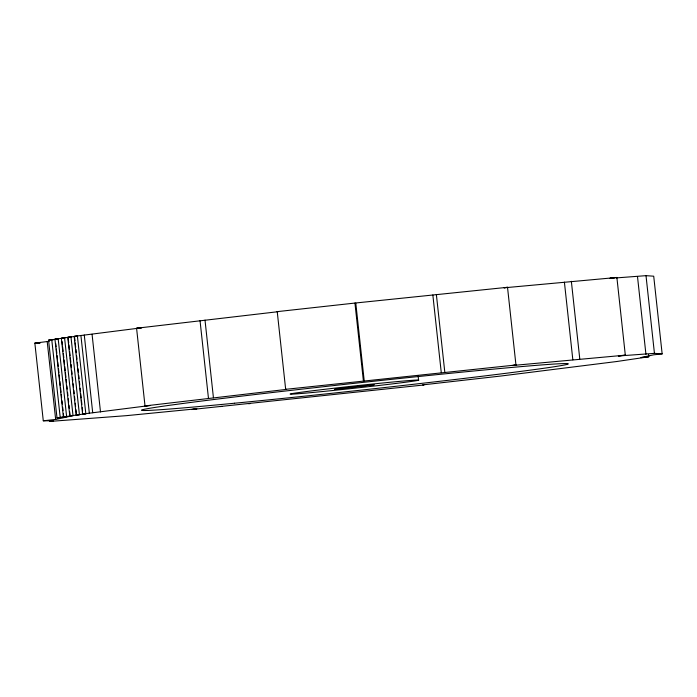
<?xml version="1.0" encoding="UTF-8"?>
<svg xmlns="http://www.w3.org/2000/svg" width="697" height="697" viewBox="0 0 697 697"><rect width="100%" height="100%" fill="white"/><g stroke="black" fill="none" stroke-linecap="round" stroke-linejoin="round"><path stroke-width="1.05" d="M648.532 354.625L648.768 356.786L616.592 361.534L500.847 376.031L422.791 384.875L424.02 384.962L191.745 409.514L196.868 408.756L126.357 415.665L50.994 421.337L49.461 421.223L53.329 420.796L43.284 420.796L34.85 343.107L49.33 341.286M43.284 420.796L55.655 419.437L68.323 416.701L56.988 417.834L48.555 340.145L58.504 338.847L54.958 339.204L63.401 416.893L66.938 416.536L56.988 417.834M54.958 339.204L64.908 337.897L61.362 338.254L69.796 415.943L73.342 415.586L63.401 416.893M61.362 338.254L71.312 336.956L67.766 337.313L76.2 415.003L79.746 414.645L69.796 415.943M67.766 337.313L74.509 336.485L74.98 340.798M74.17 336.363L141.561 327.817L136.577 328.235L145.011 405.924L149.994 405.506L82.603 414.053L74.17 336.363L77.716 336.006L75.581 336.329M145.011 405.924L286.511 389.388L285.665 389.327L277.232 311.637L354.939 303.064L507.521 287.295L515.954 364.984L512.434 365.507L625.314 355.156L616.88 277.467L504.001 287.817L507.521 287.295M76.2 415.003L86.149 413.696L82.603 414.053M285.665 389.327L515.954 364.984M220.426 406.621L222.021 406.386M248.742 403.772L250.345 403.537M136.577 328.235L278.077 311.698L277.232 311.637M616.88 277.467L609.936 278.312L614.179 278.042M625.314 355.156L618.37 356.001L654.439 353.353L662.15 353.893L653.716 276.204L646.006 275.663L616.296 277.911M40.252 342.785L34.85 343.107M37.917 343.325L39.851 343.107M662.15 353.893L653.647 354.825L640.979 357.57L648.768 356.786M48.555 340.145L55.769 339.422M646.006 275.663L654.439 353.353M637.502 276.604L645.936 354.294M571.348 281.292L579.782 358.981M564.404 282.137L572.838 359.826M436.366 294.456L444.799 372.146M432.846 294.979L441.279 372.668M418.139 376.058L418.583 380.205A64.481 1.124 -6.2 0 1 318.747 391.906A64.481 1.124 -6.2 0 1 326.597 389.092A64.481 1.124 -6.2 0 1 418.583 380.205M355.784 303.125L364.217 380.815M354.939 303.064L363.381 380.754M205.005 320.123L213.439 397.813M200.022 320.542L208.455 398.231M92.065 334.255L100.499 411.944M84.276 335.039L92.71 412.729M80.913 335.536L89.347 413.225M77.376 335.893L85.809 413.582M75.215 342.959L75.685 347.272M75.912 349.432L76.269 352.665M76.618 355.906L76.966 359.138M77.323 362.379L77.672 365.611M78.02 368.852L78.378 372.093M78.726 375.326L79.075 378.567M79.432 381.799L79.78 385.04M80.138 388.273L80.486 391.514M80.721 393.674L81.192 397.987M81.418 400.148L81.889 404.46M82.246 407.701L82.594 410.934M70.972 336.834L79.406 414.523M68.228 338.507L68.689 342.819M68.925 344.98L69.395 349.293M69.63 351.454L70.101 355.775M70.336 357.927L70.798 362.248M71.033 364.4L71.39 367.641M71.739 370.874L72.087 374.115M72.444 377.347L72.793 380.588M73.141 383.829L73.499 387.062M73.847 390.303L74.196 393.535M74.553 396.776L74.901 400.008M75.25 403.249L75.607 406.482M75.956 409.723L76.539 415.116M64.568 337.784L73.002 415.473M62.059 341.608L62.408 344.849M62.643 347.001L63.113 351.323M63.34 353.484L63.81 357.796M64.046 359.957L64.516 364.27M64.751 366.43L65.222 370.743M65.448 372.904L65.919 377.216M66.154 379.377L66.503 382.609M66.86 385.85L67.208 389.083M67.557 392.324L67.914 395.565M68.262 398.797L68.62 402.038M68.968 405.271L69.317 408.512M69.674 411.744L70.022 414.985M58.165 338.733L66.598 416.414M55.769 343.638L56.117 346.871M56.352 349.031L56.823 353.344M57.058 355.505L57.529 359.818M57.764 361.978L58.226 366.291M58.461 368.452L58.931 372.764M59.167 374.925L59.637 379.246M59.872 381.398L60.334 385.72M60.569 387.872L61.04 392.193M61.275 394.345L61.624 397.586M61.981 400.819L62.329 404.06M62.678 407.301L63.035 410.533M63.383 413.774L63.732 417.006M51.761 339.674L60.195 417.364M47.222 341.748L55.655 419.437M353.414 386.826L334.63 389.37L374.184 384.796L353.414 386.826M234.48 403.232A214.937 3.755 -6.2 0 0 567.741 364.2A214.937 3.755 -6.2 0 0 261.706 393.761A214.937 3.755 -6.2 0 0 234.48 403.232"/></g></svg>
